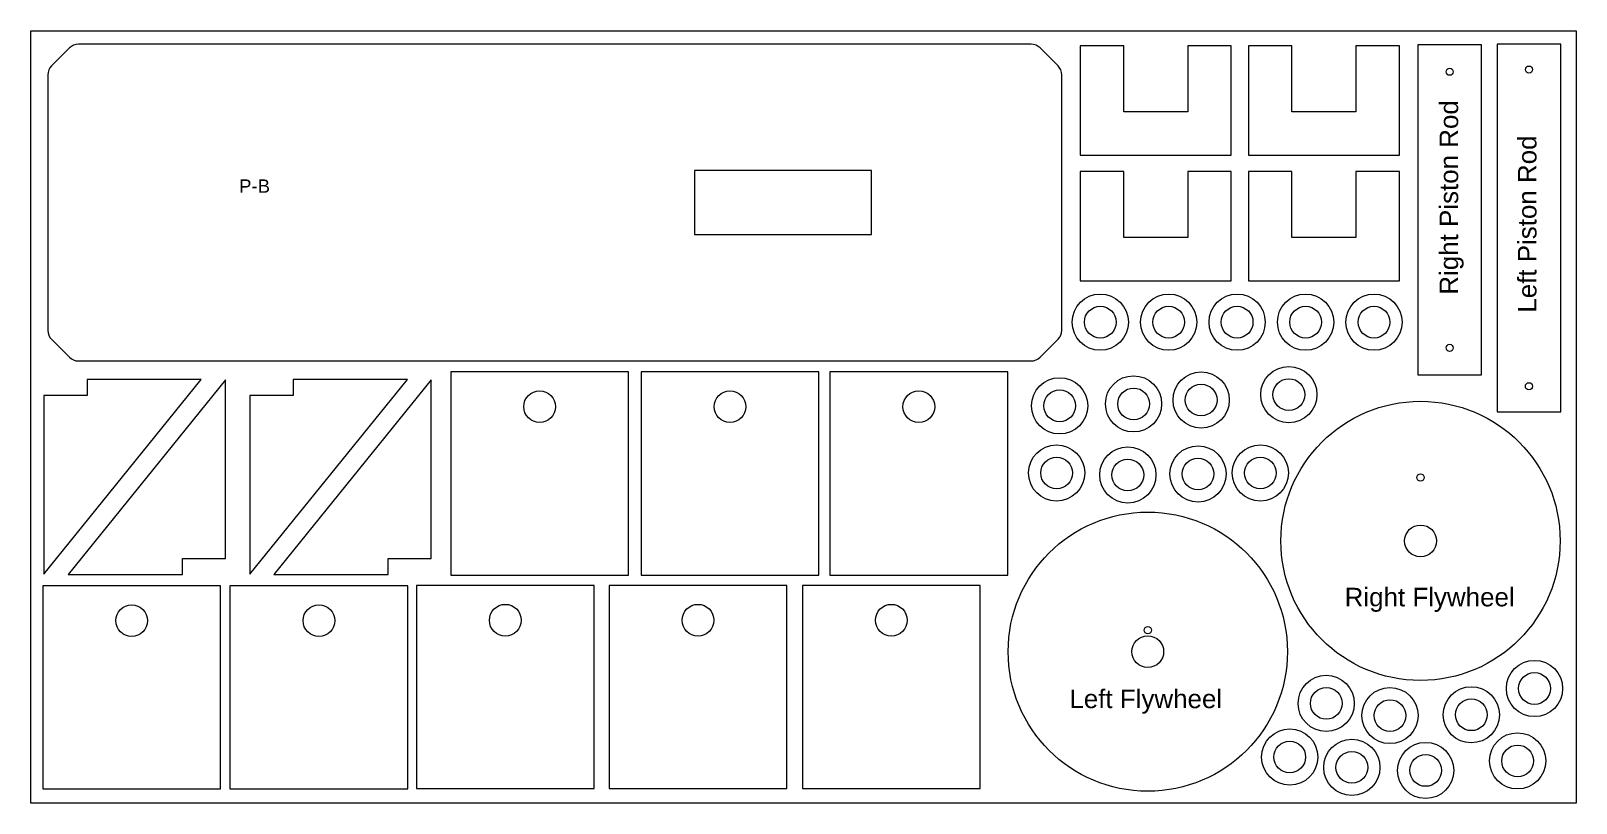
# Model space of a CAD drawing. Header units: inches. Extents: x 133 to 743, y -440 to -135.
import ezdxf

# ---------------------------------------------------------------- set-up
doc = ezdxf.new("R2010")
doc.units = ezdxf.units.IN
doc.header["$MEASUREMENT"] = 0
doc.styles.get("Standard").update_dxf_attribs({"font": 'arial.ttf'})

msp = doc.modelspace()

# ---------------------------------------------------------------- linework, layer by layer
at = {"lineweight": 0}
for p, q in [((133.04, -439.53), (133.04, -134.73)), ((133.04, -134.73), (742.64, -134.73)), ((742.64, -134.73), (742.64, -439.53)), ((742.64, -439.53), (133.04, -439.53))]:
    msp.add_line(p, q, dxfattribs=at)
at = {"color": 7, "linetype": 'Continuous', "lineweight": 0}
for p, q in [((527.66, -139.99), (151.8, -139.99)), ((736.64, -139.91), (711.47, -139.91)), ((711.47, -139.91), (711.47, -285.08)), ((736.64, -285.08), (736.64, -139.91)), ((148.27, -141.46), (141.19, -148.53)), ((538.27, -148.53), (531.19, -141.46)), ((564.18, -140.61), (547.01, -140.61)), ((547.01, -140.61), (547.01, -183.77)), ((564.18, -166.61), (564.18, -140.61)), ((606.56, -140.61), (589.41, -140.61)), ((589.41, -140.61), (589.41, -166.61)), ((606.57, -183.77), (606.56, -140.61)), ((630.53, -140.61), (613.36, -140.61)), ((613.36, -140.61), (613.36, -183.77)), ((630.53, -166.61), (630.53, -140.61)), ((672.91, -140.61), (655.76, -140.61)), ((655.76, -140.61), (655.76, -166.61)), ((672.92, -183.77), (672.91, -140.61)), ((705.35, -140.26), (680.18, -140.26)), ((680.18, -140.26), (680.18, -270.43)), ((705.35, -270.43), (705.35, -140.26)), ((139.73, -152.07), (139.73, -252.92)), ((539.73, -252.92), (539.73, -152.07)), ((589.41, -166.61), (564.18, -166.61)), ((655.76, -166.61), (630.53, -166.61)), ((547.01, -183.77), (606.57, -183.77)), ((613.36, -183.77), (672.92, -183.77)), ((394.9, -189.88), (394.9, -215.11)), ((464.73, -189.88), (394.9, -189.88)), ((464.73, -215.11), (464.73, -189.88)), ((564.18, -190.22), (547.01, -190.22)), ((547.01, -190.22), (547.01, -233.38)), ((564.18, -216.22), (564.18, -190.22)), ((606.56, -190.22), (589.41, -190.22)), ((589.41, -190.22), (589.41, -216.22)), ((606.57, -233.38), (606.56, -190.22)), ((630.53, -190.22), (613.36, -190.22)), ((613.36, -190.22), (613.36, -233.38)), ((630.53, -216.22), (630.53, -190.22)), ((672.91, -190.22), (655.76, -190.22)), ((655.76, -190.22), (655.76, -216.22)), ((672.92, -233.38), (672.91, -190.22)), ((394.9, -215.11), (464.73, -215.11)), ((589.41, -216.22), (564.18, -216.22)), ((655.76, -216.22), (630.53, -216.22)), ((547.01, -233.38), (606.57, -233.38)), ((613.36, -233.38), (672.92, -233.38)), ((141.19, -256.46), (148.27, -263.53)), ((531.19, -263.53), (538.27, -256.46)), ((151.8, -264.99), (527.66, -264.99)), ((138.2, -349.17), (200.27, -272.26)), ((209.79, -272.44), (147.71, -349.35)), ((200.27, -272.26), (155.2, -272.26)), ((155.2, -272.26), (155.2, -278.61)), ((209.79, -343), (209.79, -272.44)), ((219.47, -349.17), (281.55, -272.26)), ((290.95, -272.44), (228.88, -349.35)), ((281.55, -272.26), (236.47, -272.26)), ((236.47, -272.26), (236.47, -278.61)), ((290.95, -343), (290.95, -272.44)), ((368.82, -269.32), (298.65, -269.32)), ((298.65, -269.32), (298.65, -349.49)), ((368.82, -349.49), (368.82, -269.32)), ((443.92, -269.32), (373.75, -269.32)), ((373.75, -269.32), (373.75, -349.49)), ((443.92, -349.49), (443.92, -269.32)), ((518.43, -269.32), (448.26, -269.32)), ((448.26, -269.32), (448.26, -349.49)), ((518.43, -349.49), (518.43, -269.32)), ((680.18, -270.43), (705.35, -270.43)), ((155.2, -278.61), (138.2, -278.61)), ((138.2, -278.61), (138.2, -349.17)), ((236.47, -278.61), (219.47, -278.61)), ((219.47, -278.61), (219.47, -349.17)), ((711.47, -285.08), (736.64, -285.08)), ((192.79, -343), (209.79, -343)), ((192.79, -349.35), (192.79, -343)), ((273.95, -343), (290.95, -343)), ((273.95, -349.35), (273.95, -343)), ((147.71, -349.35), (192.79, -349.35)), ((228.88, -349.35), (273.95, -349.35)), ((298.65, -349.49), (368.82, -349.49)), ((373.75, -349.49), (443.92, -349.49)), ((448.26, -349.49), (518.43, -349.49)), ((207.88, -353.77), (137.72, -353.77)), ((137.72, -353.77), (137.72, -433.93)), ((207.88, -433.93), (207.88, -353.77)), ((281.75, -353.77), (211.58, -353.77)), ((211.58, -353.77), (211.58, -433.93)), ((281.75, -433.93), (281.75, -353.77)), ((355.28, -353.6), (285.11, -353.6)), ((285.11, -353.6), (285.11, -433.76)), ((355.28, -433.76), (355.28, -353.6)), ((431.31, -353.6), (361.14, -353.6)), ((361.14, -353.6), (361.14, -433.76)), ((431.31, -433.76), (431.31, -353.6)), ((507.58, -353.6), (437.41, -353.6)), ((437.41, -353.6), (437.41, -433.76)), ((507.58, -433.76), (507.58, -353.6)), ((137.72, -433.93), (207.88, -433.93)), ((211.58, -433.93), (281.75, -433.93)), ((285.11, -433.76), (355.28, -433.76)), ((361.14, -433.76), (431.31, -433.76)), ((437.41, -433.76), (507.58, -433.76))]:
    msp.add_line(p, q, dxfattribs=at)
for centre, radius in [((692.76, -150.85), 1.41), ((724.05, -150), 1.41), ((692.76, -259.85), 1.41), ((724.05, -275), 1.42), ((333.73, -283.06), 6.26), ((408.83, -283.06), 6.26), ((483.34, -283.06), 6.26), ((681.26, -336.02), 55.09), ((681.26, -311.02), 1.42), ((573.67, -379.75), 55.09), ((681.26, -336.02), 6.26), ((172.8, -367.5), 6.26), ((246.67, -367.5), 6.26), ((320.19, -367.33), 6.26), ((396.22, -367.33), 6.26), ((472.49, -367.33), 6.26), ((573.67, -371.25), 1.42), ((573.67, -379.75), 6.26)]:
    msp.add_circle(centre, radius, dxfattribs=at)
at = {"lineweight": 0}
for centre, radius in [((554.91, -249.69), 11.09), ((554.91, -249.69), 6.26), ((581.91, -249.69), 11.09), ((581.91, -249.69), 6.26), ((608.91, -249.69), 11.09), ((608.91, -249.69), 6.26), ((635.91, -249.69), 11.09), ((635.91, -249.69), 6.26), ((662.91, -249.69), 11.09), ((662.91, -249.69), 6.26), ((629.32, -278.29), 11.09), ((538.89, -282.71), 11.09), ((568.05, -281.95), 11.09), ((594.72, -280.43), 11.09), ((594.72, -280.43), 6.26), ((629.32, -278.29), 6.26), ((538.89, -282.71), 6.26), ((568.05, -281.95), 6.26), ((537.68, -309.22), 11.09), ((593.48, -309.61), 11.09), ((618.07, -309.22), 11.09), ((537.68, -309.22), 6.26), ((565.78, -310), 11.09), ((565.78, -310), 6.26), ((593.48, -309.61), 6.26), ((618.07, -309.22), 6.26), ((726.23, -394.29), 11.09), ((644.06, -400.18), 11.09), ((726.23, -394.29), 6.26), ((644.06, -400.18), 6.26), ((669.22, -404.97), 11.09), ((701.3, -404.67), 11.09), ((669.22, -404.97), 6.26), ((701.3, -404.67), 6.26), ((629.67, -421.34), 11.09), ((654.17, -425.42), 11.09), ((719.56, -422.86), 11.09), ((629.67, -421.34), 6.26), ((654.17, -425.42), 6.26), ((683.29, -426.64), 11.09), ((683.29, -426.64), 6.26), ((719.56, -422.86), 6.26)]:
    msp.add_circle(centre, radius, dxfattribs=at)
at = {"color": 7, "linetype": 'Continuous', "lineweight": 0}
for centre, start, end in [((151.8, -144.99), 90, 135), ((527.66, -144.99), 45, 90), ((144.73, -152.07), 135, 180), ((534.73, -152.07), 0, 45), ((144.73, -252.92), 180, 225), ((534.73, -252.92), 315, 0), ((151.8, -259.99), 225, 270), ((527.66, -259.99), 270, 315)]:
    msp.add_arc(centre, 5, start, end, dxfattribs=at)

# ---------------------------------------------------------------- texts
at = {"lineweight": 15}
for s, p in [('Right Piston Rod', (696.11, -238.84)), ('Left Piston Rod', (727.01, -245.95))]:
    msp.add_text(s, height=7.3226, rotation=90, dxfattribs=at).set_placement(p)
for s, p in [('Right Flywheel', (651.33, -361.87)), ('Left Flywheel', (542.74, -402.03))]:
    msp.add_text(s, height=7.3226, dxfattribs=at).set_placement(p)
at = {"lineweight": 15, "insert": (215.16, -193.35), "char_height": 5.25, "attachment_point": 1}
msp.add_mtext_dynamic_manual_height_columns('P-B', width=21.9491, gutter_width=17.5, heights=[0], dxfattribs=at)

doc.saveas('drawing.dxf')
